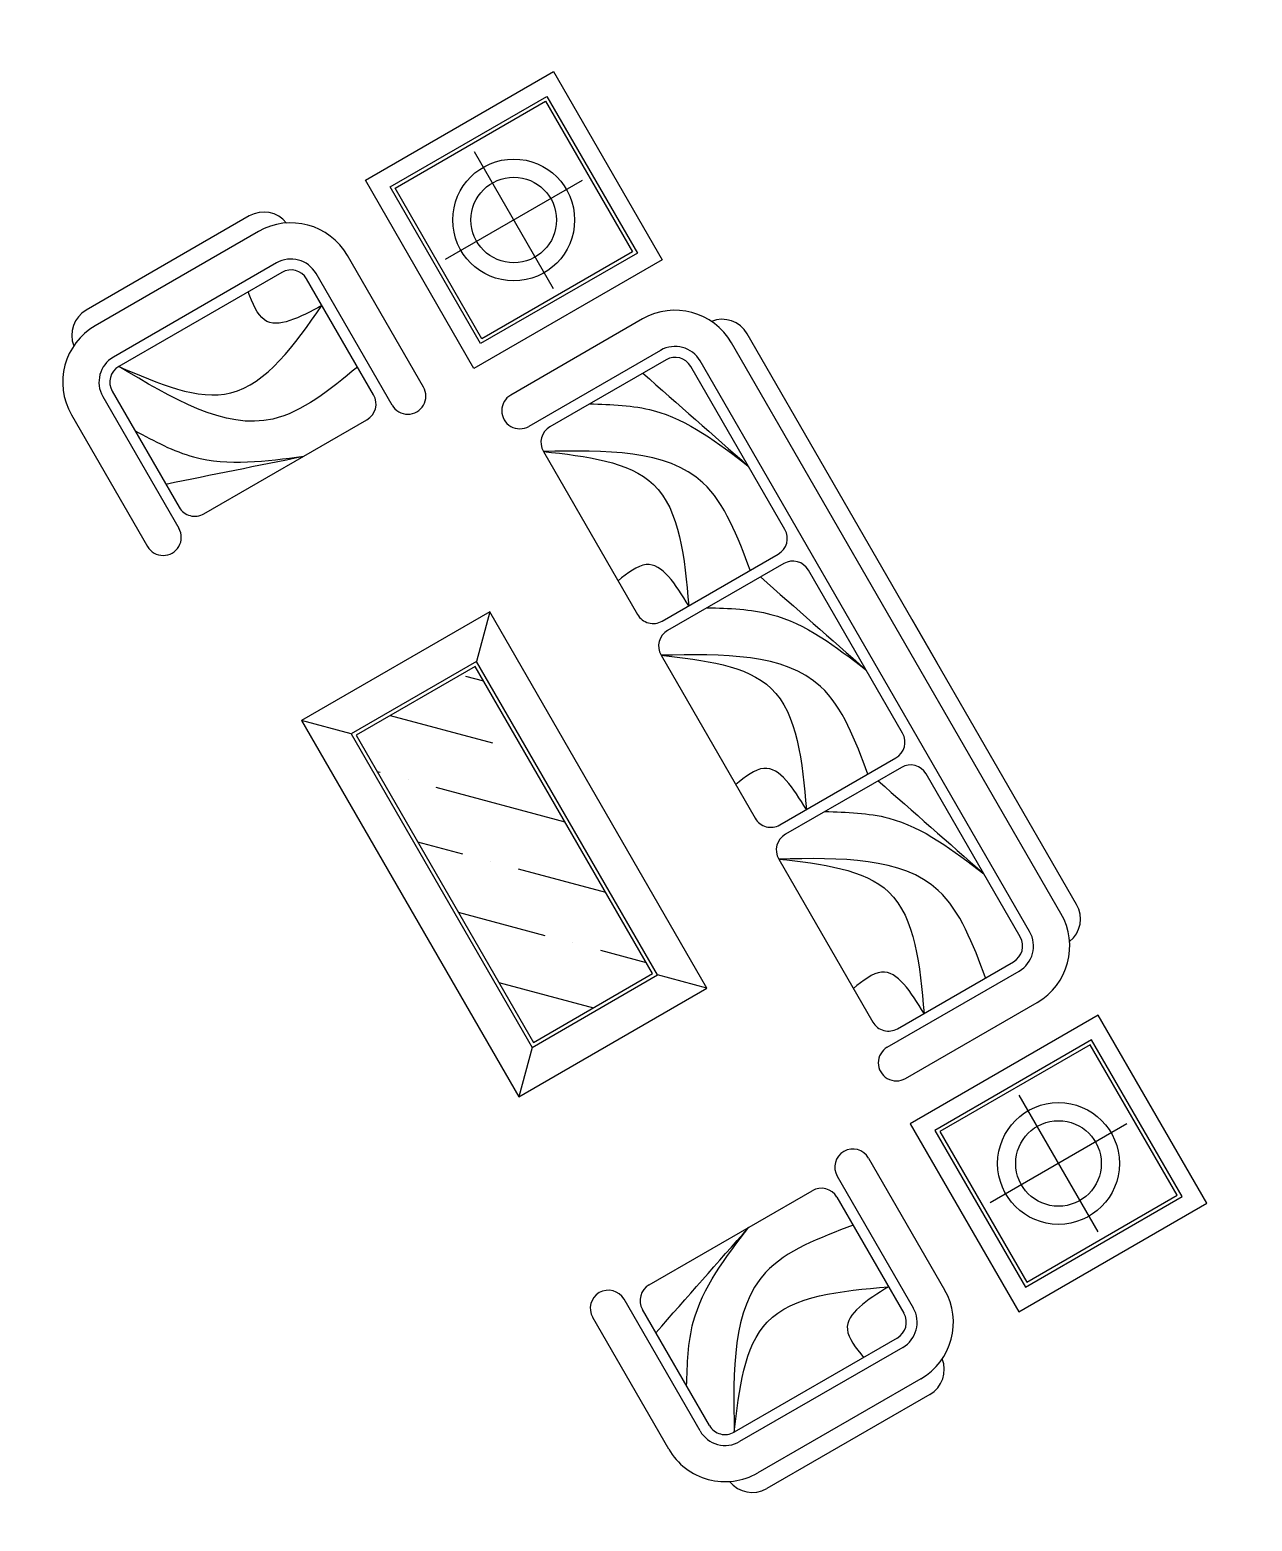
# Model space of a CAD drawing. Header units: inches. Extents: x -632098 to 183481, y -347495 to 63412.
# Drawn here: x 2.611 to 5.674, y -16.467 to -12.73 of the extents above; entities that cross this region are included whole.
import ezdxf

# ---------------------------------------------------------------- set-up
doc = ezdxf.new("R2010")
doc.units = ezdxf.units.IN
doc.header["$MEASUREMENT"] = 0
doc.layers.add('furniture', color=6, linetype='Continuous', lineweight=5)
doc.layers.add('INS', color=3, linetype='Continuous')

# ---------------------------------------------------------------- blocks, each defined once
blk = doc.blocks.new('SF12')
at = {"layer": 'INS', "color": 81}
for p, q in [((910, 0), (-910, 0)), ((0, 0), (140.2, 0)), ((910, -50), (-910, -50)), ((-1804.6, -101.2), (-1204.6, -101.2)), ((-1804.6, -701.2), (-1804.6, -101.2)), ((-1204.6, -101.2), (-1204.6, -701.2)), ((1804.6, -101.2), (1204.6, -101.2)), ((1204.6, -101.2), (1204.6, -701.2)), ((1804.6, -701.2), (1804.6, -101.2)), ((-1754.6, -151.2), (-1254.6, -151.2)), ((-1754.6, -651.2), (-1754.6, -151.2)), ((-1744.6, -161.2), (-1264.6, -161.2)), ((-1744.6, -641.2), (-1744.6, -161.2)), ((-1264.6, -161.2), (-1264.6, -641.2)), ((-1254.6, -151.2), (-1254.6, -651.2)), ((910, -150), (-910, -150)), ((1754.6, -151.2), (1254.6, -151.2)), ((1254.6, -151.2), (1254.6, -651.2)), ((1744.6, -161.2), (1264.6, -161.2)), ((1264.6, -161.2), (1264.6, -641.2)), ((1744.6, -641.2), (1744.6, -161.2)), ((1754.6, -651.2), (1754.6, -151.2)), ((-1504.6, -183), (-1504.6, -619.4)), ((-390, -180), (-910, -180)), ((260, -180), (-260, -180)), ((910, -180), (390, -180)), ((1504.6, -183), (1504.6, -619.4)), ((-1090, -230), (-1090, -650)), ((-990, -230), (-990, -650)), ((-960, -230), (-960, -600)), ((-340, -600), (-340, -230)), ((-310, -230), (-310, -600)), ((310, -600), (310, -230)), ((340, -230), (340, -600)), ((960, -600), (960, -230)), ((990, -650), (990, -230)), ((1090, -650), (1090, -230)), ((-1722.8, -401.2), (-1286.4, -401.2)), ((1722.8, -401.2), (1286.4, -401.2)), ((-1254.6, -651.2), (-1754.6, -651.2)), ((-1264.6, -641.2), (-1744.6, -641.2)), ((-910, -650), (-390, -650)), ((-260, -650), (260, -650)), ((390, -650), (910, -650)), ((1254.6, -651.2), (1754.6, -651.2)), ((1264.6, -641.2), (1744.6, -641.2)), ((-1204.6, -701.2), (-1804.6, -701.2)), ((1204.6, -701.2), (1804.6, -701.2)), ((-1229.5, -848), (-1649.5, -848)), ((1229.5, -848), (1649.5, -848)), ((-1229.5, -948), (-1649.5, -948)), ((-1279.5, -978), (-1649.5, -978)), ((1229.5, -948), (1649.5, -948)), ((1279.5, -978), (1649.5, -978)), ((-1879.5, -1028), (-1879.5, -1548)), ((-1829.5, -1028), (-1829.5, -1548)), ((-1729.5, -1028), (-1729.5, -1548)), ((-1699.5, -1028), (-1699.5, -1548)), ((-1229.5, -1548), (-1229.5, -1028)), ((-600, -1000), (-600, -1600)), ((-600, -1000), (-500, -1100)), ((600, -1000), (-600, -1000)), ((600, -1000), (500, -1100)), ((600, -1600), (600, -1000)), ((1229.5, -1548), (1229.5, -1028)), ((1699.5, -1028), (1699.5, -1548)), ((1729.5, -1028), (1729.5, -1548)), ((1829.5, -1028), (1829.5, -1548)), ((1879.5, -1028), (1879.5, -1548)), ((500, -1100), (-500, -1100)), ((-500, -1100), (-500, -1500)), ((490, -1110), (-490, -1110)), ((-490, -1110), (-490, -1490)), ((-480, -1146.4), (-443.6, -1110)), ((-255.5, -1370.9), (5.4, -1110)), ((53.2, -1286.7), (229.9, -1110)), ((361.9, -1202.5), (454.4, -1110)), ((490, -1490), (490, -1110)), ((500, -1500), (500, -1100)), ((-227.4, -1118.3), (-227.4, -1118.3)), ((-490, -1380.9), (-283.5, -1174.4)), ((305.8, -1258.6), (305.8, -1258.6)), ((74.4, -1490), (249.7, -1314.7)), ((298.9, -1490), (490, -1298.9)), ((-2.9, -1342.8), (-2.9, -1342.8)), ((-150.1, -1490), (-59, -1398.9)), ((-311.6, -1427), (-311.6, -1427)), ((-500, -1500), (-600, -1600)), ((-500, -1500), (500, -1500)), ((-490, -1490), (490, -1490)), ((-374.6, -1490), (-367.7, -1483.1)), ((500, -1500), (600, -1600)), ((-1649.5, -1598), (-1279.5, -1598)), ((-600, -1600), (600, -1600)), ((1649.5, -1598), (1279.5, -1598)), ((-1649.5, -1628), (-1229.5, -1628)), ((1649.5, -1628), (1229.5, -1628)), ((-1649.5, -1728), (-1229.5, -1728)), ((1649.5, -1728), (1229.5, -1728))]:
    blk.add_line(p, q, dxfattribs=at)
for centre, radius in [((-1504.6, -401.2), 168.2), ((1504.6, -401.2), 168.2), ((-1504.6, -401.2), 118.2), ((1504.6, -401.2), 118.2)]:
    blk.add_circle(centre, radius, dxfattribs=at)
for centre, radius, start, end in [((-910, -80), 80, 90, 171.6145), ((910, -80), 80, 8.3855, 90), ((-910, -230), 180, 90, 180), ((910, -230), 180, 0, 90), ((-910, -230), 80, 90, 180), ((910, -230), 80, 0, 90), ((-910, -230), 50, 90, 180), ((-390, -230), 50, 0, 90), ((-260, -230), 50, 90, 180), ((260, -230), 50, 0, 90), ((390, -230), 50, 90, 180), ((910, -230), 50, 0, 90), ((-910, -600), 50, 180, 270), ((-390, -600), 50, 270, 0), ((-260, -600), 50, 180, 270), ((260, -600), 50, 270, 0), ((390, -600), 50, 180, 270), ((910, -600), 50, 270, 0), ((-1040, -650), 50, 180, 0), ((1040, -650), 50, 180, 0), ((-1649.5, -1028), 180, 90, 180), ((-1229.5, -898), 50, 270, 90), ((1229.5, -898), 50, 90, 270), ((1649.5, -1028), 180, 0, 90), ((-1799.5, -1028), 80, 98.3855, 180), ((-1649.5, -1028), 80, 90, 180), ((-1649.5, -1028), 50, 90, 180), ((-1279.5, -1028), 50, 0, 90), ((1279.5, -1028), 50, 90, 180), ((1649.5, -1028), 80, 0, 90), ((1649.5, -1028), 50, 0, 90), ((1799.5, -1028), 80, 0, 81.6145), ((-1799.5, -1548), 80, 180, 261.6145), ((-1649.5, -1548), 180, 180, 270), ((-1649.5, -1548), 80, 180, 270), ((-1649.5, -1548), 50, 180, 270), ((-1279.5, -1548), 50, 270, 0), ((1279.5, -1548), 50, 180, 270), ((1649.5, -1548), 50, 270, 0), ((1649.5, -1548), 80, 270, 0), ((1649.5, -1548), 180, 270, 0), ((1799.5, -1548), 80, 278.3855, 0), ((-1229.5, -1678), 50, 270, 90), ((1229.5, -1678), 50, 90, 270)]:
    blk.add_arc(centre, radius, start, end, dxfattribs=at)
for points in [[(-960, -304.1), (-591.9, -180)], [(-960, -473.8), (-856, -330.5), (-591.9, -180)], [(-310, -304.1), (58.1, -180)], [(-310, -473.8), (-206, -330.5), (58.1, -180)], [(340, -304.1), (708.1, -180)], [(340, -473.8), (444, -330.5), (708.1, -180)], [(-340, -319.2), (-614.5, -311.6), (-910, -650)], [(310, -319.2), (35.5, -311.6), (-260, -650)], [(960, -319.2), (685.5, -311.6), (390, -650)], [(-910, -650), (-678.7, -432.3), (-340, -515.3)], [(-260, -650), (-28.7, -432.3), (310, -515.3)], [(390, -650), (621.3, -432.3), (960, -515.3)], [(-340, -515.3), (-497.5, -560.5), (-497.5, -650)], [(310, -515.3), (152.5, -560.5), (152.5, -650)], [(960, -515.3), (802.5, -560.5), (802.5, -650)], [(-1564.8, -978), (-1610, -1135.5), (-1699.5, -1135.5)], [(-1368.6, -978), (-1361.1, -1252.5), (-1699.5, -1548)], [(-1699.5, -1548), (-1481.8, -1316.7), (-1564.8, -978)], [(1368.6, -978), (1361.1, -1252.5), (1699.5, -1548)], [(1699.5, -1548), (1481.8, -1316.7), (1564.8, -978)], [(1564.8, -978), (1610, -1135.5), (1699.5, -1135.5)], [(-1523.3, -1598), (-1379.9, -1494), (-1229.5, -1229.9)], [(-1353.5, -1598), (-1229.5, -1229.9)], [(1523.3, -1598), (1379.9, -1494), (1229.5, -1229.9)], [(1353.5, -1598), (1229.5, -1229.9)]]:
    blk.add_spline(points, degree=3, dxfattribs=at)

msp = doc.modelspace()

# ---------------------------------------------------------------- block references
at = {"layer": 'furniture', "color": 240, "true_color": 0xed1f24, "xscale": 0.0009072000000000003, "yscale": 0.0009072000000000003, "zscale": 0.0009072000000000003, "rotation": 299.9999999999999}
msp.add_blockref('SF12', (4.82152, -14.2068), dxfattribs=at)

doc.saveas('drawing.dxf')
